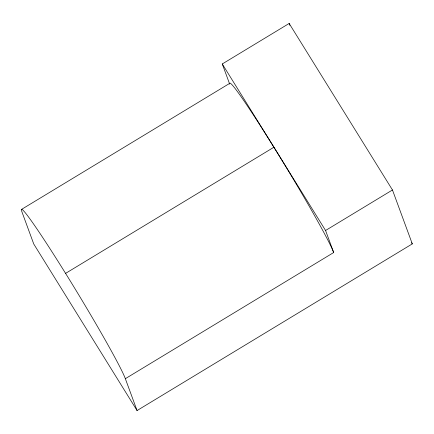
<?xml version="1.0" encoding="UTF-8"?>
<svg xmlns="http://www.w3.org/2000/svg" width="434" height="434" viewBox="0 0 434 434"><rect width="100%" height="100%" fill="white"/><g stroke="black" fill="none" stroke-linecap="round" stroke-linejoin="round"><path stroke-width="0.65" d="M229.684 84.12L222.268 63.961L289.163 23.452L392.466 189.983L412.3 243.886L137.063 410.548L33.76 244.017L22.042 212.166A100.655 4.606 58.8 0 1 65.577 273.377A100.655 4.606 58.8 0 1 125.345 378.692L137.063 410.548M21.7 209.297L230.042 83.144A100.655 4.606 58.8 0 1 280.727 158.28A100.655 4.606 58.8 0 1 333.681 252.539L125.345 378.692M65.577 273.377L273.919 147.224M333.681 252.539L325.571 230.487L392.466 189.983M411.584 242.736L412.3 243.886M222.268 63.961L325.571 230.487M289.163 23.452L289.863 25.356"/></g></svg>
